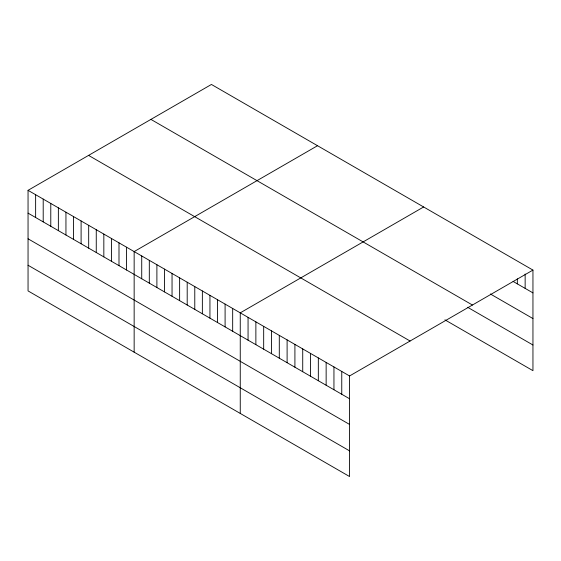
<?xml version="1.0" encoding="UTF-8"?>
<svg xmlns="http://www.w3.org/2000/svg" width="561" height="561" viewBox="0 0 561 561"><rect width="100%" height="100%" fill="white"/><g stroke="black" fill="none" stroke-linecap="round" stroke-linejoin="round"><path stroke-width="0.84" d="M28.05 190.333L349.566 375.961L349.566 476.541L28.05 290.914L28.05 190.333L211.434 84.459L532.95 270.086L532.95 370.667L444.929 319.847M317.533 145.713L134.149 251.587L134.149 352.175M423.632 206.974L240.255 312.849L240.255 413.429M349.566 375.961L532.95 270.086M513.077 281.419L532.95 292.891M490.356 293.971L532.95 318.557M150.916 119.395L472.432 305.023M467.643 307.295L532.95 345.001M88.568 155.39L410.084 341.018M28.05 213.138L349.566 398.766M28.05 238.804L349.566 424.432M28.05 265.248L349.566 450.876M525.145 274.02L525.145 288.382M517.333 278.81L517.333 283.873M341.761 371.452L341.761 394.257M333.949 366.943L333.949 389.748M326.144 362.434L326.144 385.239M318.332 357.925L318.332 380.73M310.528 353.416L310.528 376.228M302.723 348.914L302.723 371.719M294.911 344.405L294.911 367.21M287.106 339.896L287.106 362.701M279.294 335.387L279.294 358.191M271.489 330.878L271.489 353.682M263.677 326.369L263.677 349.173M255.872 321.86L255.872 344.671M248.06 317.351L248.06 340.162M232.675 308.473L232.675 331.278M225.094 304.097L225.094 326.902M217.514 299.721L217.514 322.526M209.94 295.345L209.94 318.15M202.36 290.97L202.36 313.774M194.779 286.594L194.779 309.399M187.199 282.218L187.199 305.023M179.625 277.842L179.625 300.647M172.045 273.466L172.045 296.271M164.464 269.091L164.464 291.895M156.891 264.715L156.891 287.52M149.31 260.339L149.31 283.144M141.73 255.963L141.73 278.768M126.576 247.212L126.576 270.016M118.995 242.836L118.995 265.648M111.415 238.46L111.415 261.272M103.834 234.084L103.834 256.896M96.261 229.708L96.261 252.52M88.68 225.333L88.68 248.144M81.1 220.957L81.1 243.769M73.519 216.588L73.519 239.393M65.946 212.212L65.946 235.017M58.365 207.836L58.365 230.641M50.785 203.461L50.785 226.265M43.204 199.085L43.204 221.89M35.631 194.709L35.631 217.514"/></g></svg>
